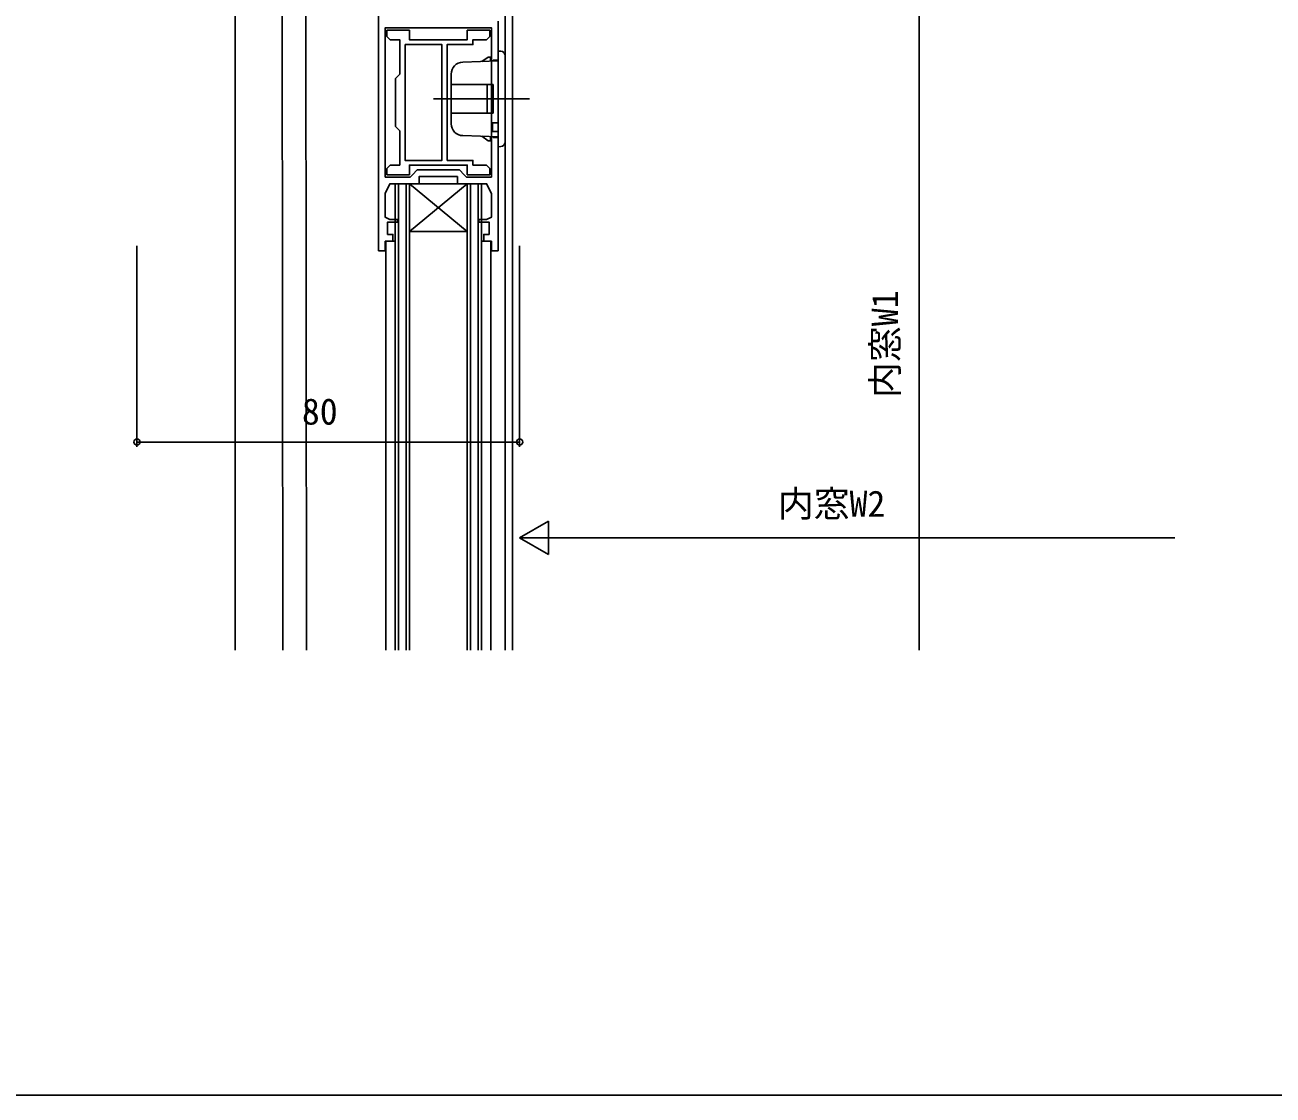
# Model space of a CAD drawing. Units: millimetres, scale not verified. Extents: x -438 to 438, y -681 to 679.
# Drawn here: x -260.5 to 0.4, y -681 to -457.3 of the extents above; entities that cross this region are included whole.
import ezdxf
from ezdxf.enums import TextEntityAlignment as Align

# ---------------------------------------------------------------- set-up
doc = ezdxf.new("R2010")
doc.units = ezdxf.units.MM
doc.header["$LTSCALE"] = 4
for name, color, linetype in [('0-2_YKK_11', 7, 'Continuous'), ('0-3_YKK_12', 2, 'Continuous'), ('0-4_YKK_13', 4, 'Continuous'), ('0-6_YKK_D', 6, 'Continuous'), ('0-7_YKK_ZWAK', 7, 'Continuous')]:
    doc.layers.add(name, color=color, linetype=linetype)
doc.styles.add('ＭＳ ゴシック', font='')
doc.styles.get('ＭＳ ゴシック').set_extended_font_data('MS Gothic')

msp = doc.modelspace()

# ---------------------------------------------------------------- linework, layer by layer
at = {"layer": '0-2_YKK_11'}
for points in [[(-186.601, -504.5), (-186.601, -446.5)], [(-161.601, -456.5), (-161.601, -504.5), (-163.001, -504.5), (-163.001, -502.5), (-164.601, -502.5), (-164.601, -501.1), (-163.501, -501.1), (-163.501, -498.5), (-165.601, -498.5), (-165.601, -498), (-164.001, -498), (-163.001, -497.5), (-163.001, -492.5), (-164.001, -490.5), (-170.101, -490.5), (-170.101, -489), (-178.101, -489), (-178.101, -490.5), (-184.201, -490.5), (-185.201, -492.5), (-185.201, -497.5), (-184.201, -498), (-182.601, -498), (-182.601, -498.5)], [(-182.601, -498.5), (-184.701, -498.5), (-184.701, -501.1), (-183.601, -501.1), (-183.601, -502.5), (-185.201, -502.5), (-185.201, -504.5), (-186.601, -504.5)]]:
    msp.add_lwpolyline(points, dxfattribs=at)
for points in [[(-185.201, -489.1), (-185.201, -457.9), (-163.001, -457.9), (-163.001, -489.1), (-168.201, -489.1), (-168.701, -488.6), (-169.701, -487.6), (-178.501, -487.6), (-179.501, -488.6), (-180.001, -489.1)], [(-172.251, -485.6), (-172.251, -461.4), (-166.851, -461.4), (-166.851, -460.4), (-164.051, -460.4), (-163.351, -459.7), (-163.351, -458.4), (-168.051, -458.4), (-168.051, -460.4), (-180.151, -460.4), (-180.151, -458.4), (-184.851, -458.4), (-184.851, -459.7), (-184.151, -460.4), (-182.151, -460.4), (-182.151, -467.6), (-183.051, -468.5), (-183.051, -478.5), (-182.151, -479.4), (-182.151, -486.6), (-184.151, -486.6), (-184.851, -487.3), (-184.851, -488.6), (-180.151, -488.6), (-180.151, -486.6), (-168.051, -486.6), (-168.051, -488.6), (-163.351, -488.6), (-163.351, -487.3), (-164.051, -486.6), (-166.851, -486.6), (-166.851, -485.6)], [(-181.051, -461.4), (-181.051, -485.6), (-173.351, -485.6), (-173.351, -461.4)]]:
    msp.add_lwpolyline(points, close=True, dxfattribs=at)
at = {"layer": '0-3_YKK_12'}
for p, q in [((-216.6, -444.5), (-216.6, -588)), ((-206.758, -444.5), (-206.635, -588)), ((-201.772, -444.5), (-201.651, -588)), ((-160.1, -588), (-160.1, -444.5)), ((-158.6, -588), (-158.6, -454.424)), ((-183.101, -588), (-183.101, -490.5)), ((-165.101, -490.5), (-183.101, -490.5)), ((-182.401, -588), (-182.401, -490.5)), ((-180.801, -588), (-180.801, -490.5)), ((-180.101, -588), (-180.101, -490.5)), ((-168.101, -500.5), (-180.101, -490.5)), ((-180.101, -500.5), (-168.101, -490.5)), ((-168.101, -588), (-168.101, -490.5)), ((-167.401, -588), (-167.401, -490.5)), ((-165.801, -588), (-165.801, -490.5)), ((-165.101, -588), (-165.101, -490.5)), ((-168.101, -500.5), (-180.101, -500.5)), ((-185.101, -588), (-185.101, -502.7)), ((-183.101, -502.5), (-184.701, -502.5)), ((-163.614, -502.5), (-165.101, -502.499)), ((-163.101, -588), (-163.101, -502.7))]:
    msp.add_line(p, q, dxfattribs=at)
at = {"layer": '0-4_YKK_13'}
for p, q in [((-165.018, -464.921), (-163.701, -464)), ((-161.601, -462.75), (-161.049, -462.779)), ((-161.601, -463.748), (-161.601, -462.75)), ((-161.601, -463.748), (-161.601, -481.751)), ((-160.101, -463.777), (-160.101, -481.722)), ((-168.988, -465.06), (-161.601, -464.802)), ((-162.601, -464.65), (-162.601, -464.837)), ((-161.601, -464.65), (-162.601, -464.65)), ((-171.401, -469.75), (-171.401, -467.559)), ((-171.401, -475.75), (-171.401, -469.75)), ((-170.824, -469.75), (-171.401, -469.75)), ((-163.895, -469.75), (-170.824, -469.75)), ((-163.645, -469.75), (-163.895, -469.75)), ((-163.081, -469.75), (-163.645, -469.75)), ((-162.637, -469.75), (-163.081, -469.75)), ((-162.601, -469.75), (-162.637, -469.75)), ((-162.601, -475.75), (-162.601, -469.75)), ((-175.101, -472.75), (-155.057, -472.75)), ((-170.824, -475.75), (-171.401, -475.75)), ((-171.401, -477.941), (-171.401, -475.75)), ((-163.895, -475.75), (-170.824, -475.75)), ((-163.081, -475.75), (-163.645, -475.75)), ((-162.637, -475.75), (-163.081, -475.75)), ((-162.601, -475.75), (-162.637, -475.75)), ((-162.801, -477.75), (-161.601, -477.75)), ((-162.801, -478.55), (-162.801, -477.75)), ((-162.801, -479.55), (-162.801, -478.55)), ((-162.801, -479.55), (-161.601, -479.55)), ((-161.601, -480.697), (-168.988, -480.439)), ((-163.201, -480.641), (-163.201, -481.5)), ((-162.601, -480.662), (-162.601, -480.85)), ((-162.601, -480.85), (-161.601, -480.85))]:
    msp.add_line(p, q, dxfattribs=at)
for points in [[(-163.701, -464), (-163.201, -464), (-163.201, -464.858)], [(-163.645, -475.75), (-163.895, -475.75), (-163.895, -469.75)], [(-163.201, -481.5), (-163.701, -481.5), (-165.018, -480.578)], [(-161.049, -482.721), (-161.601, -482.75), (-161.601, -481.751)]]:
    msp.add_lwpolyline(points, dxfattribs=at)
for centre, radius, start, end in [((-161.101, -463.777), 1, 0, 87), ((-168.901, -467.559), 2.5, 92, 180), ((-168.901, -477.941), 2.5, 180, 268), ((-161.101, -481.722), 1, 273, 0)]:
    msp.add_arc(centre, radius, start, end, dxfattribs=at)
at = {"layer": '0-6_YKK_D'}
for p, q in [((-73.602, -588), (-73.602, -448)), ((-237.1, -503.5), (-237.1, -545.5)), ((-157.1, -503.5), (-157.1, -545.5)), ((-157.1, -544.5), (-237.1, -544.5)), ((-157.1, -564.5), (-151.038, -561)), ((-151.038, -568), (-151.038, -561)), ((-157.1, -564.5), (-151.038, -568)), ((-157.1, -564.5), (-144.976, -564.5)), ((-20.101, -564.5), (-150.1, -564.5))]:
    msp.add_line(p, q, dxfattribs=at)
for centre in [(-237.1, -544.5), (-157.1, -544.5)]:
    msp.add_circle(centre, 0.637, dxfattribs=at)
at = {"layer": '0-7_YKK_ZWAK'}
msp.add_lwpolyline([(-437.1, -681), (437.9, -681), (437.9, 644)], dxfattribs=at)

# ---------------------------------------------------------------- texts
at = {"layer": '0-6_YKK_D', "style": 'ＭＳ ゴシック'}
msp.add_text('内窓W1', height=5.499, rotation=90, dxfattribs=at).set_placement((-76.326, -535.28), align=Align.BOTTOM_LEFT)
for s, p in [('80', (-202.619, -542.5)), ('内窓W2', (-103.126, -561.775))]:
    msp.add_text(s, height=5.499, dxfattribs=at).set_placement(p, align=Align.BOTTOM_LEFT)

doc.saveas('drawing.dxf')
